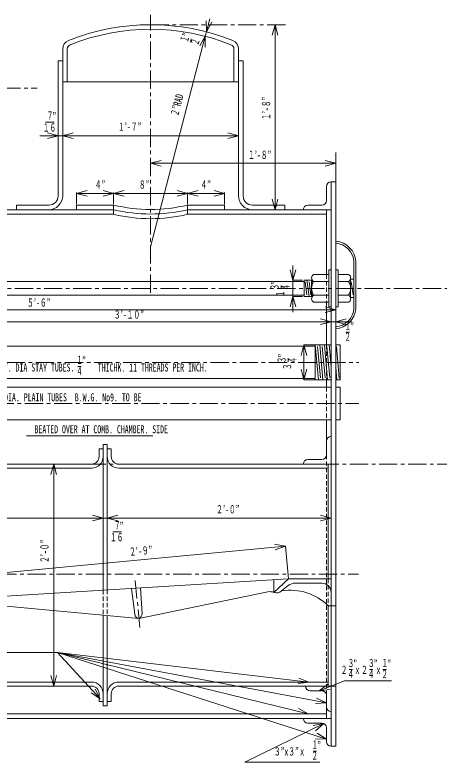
# Model space of a CAD drawing. Units: millimetres, scale not verified. Extents: x -4102 to 4102, y -2901 to 2901.
# Drawn here: x 173 to 1337, y -1150 to 901 of the extents above; entities that cross this region are included whole.
import ezdxf
from ezdxf.enums import TextEntityAlignment as Align

# ---------------------------------------------------------------- set-up
doc = ezdxf.new("R2010")
doc.units = ezdxf.units.MM
doc.header["$LTSCALE"] = 10
doc.linetypes.add('CHAIN1', pattern=[8, 5, -1, 1, -1])
doc.linetypes.add('DASHED1', pattern=[1.8, 1.2, -0.6])
for name, color, linetype, lineweight in [('0-0_0', 3, 'Continuous', 18), ('0-1_芯', 4, 'CHAIN1', 18), ('0-2_寸法', 2, 'Continuous', 18)]:
    doc.layers.add(name, color=color, linetype=linetype, lineweight=lineweight)
doc.styles.add('ＭＳ ゴシック', font='')
doc.styles.get('ＭＳ ゴシック').set_extended_font_data('MS Gothic')

msp = doc.modelspace()

# ---------------------------------------------------------------- linework, layer by layer
at = {"layer": '0-0_0', "color": 2}
for p, q in [((654.84, 826.38), (657.3, 835.54)), ((903.86, 149.18), (903.86, 158.66)), ((1081.81, 30.12), (1091.29, 30.12)), ((923.06, -50.96), (923.06, -41.48)), ((345.96, -63.74), (355.45, -63.74)), ((1090.43, -896.11), (1099.91, -896.11)), ((1146.42, -896.11), (1155.9, -896.11)), ((1183.39, -896.11), (1192.88, -896.11)), ((991.4, -1120.08), (1000.88, -1120.08))]:
    msp.add_line(p, q, dxfattribs=at)
at = {"layer": '0-0_0'}
for p, q in [((304.29, 404.69), (304.29, 807.83)), ((316.99, 717.77), (316.99, 807.83)), ((774.19, 717.77), (774.19, 807.83)), ((786.89, 404.69), (786.89, 807.83)), ((291.59, 404.69), (291.59, 775.09)), ((304.29, 775.09), (291.59, 775.09)), ((786.89, 775.09), (799.59, 775.09)), ((799.59, 404.69), (799.59, 775.09)), ((316.99, 717.77), (304.29, 717.77)), ((316.99, 717.77), (774.19, 717.77)), ((774.19, 717.77), (786.89, 717.77)), ((1053.59, 442.79), (1053.59, -1106.61)), ((1028.19, 391.99), (1028.19, 430.09)), ((342.39, 366.59), (342.39, 379.29)), ((342.39, 379.29), (443.99, 379.29)), ((443.99, 353.89), (443.99, 379.29)), ((647.19, 353.89), (647.19, 379.29)), ((647.19, 379.29), (748.79, 379.29)), ((748.79, 366.59), (748.79, 379.29)), ((824.99, 379.29), (913.89, 379.29)), ((913.89, 366.59), (913.89, 379.29)), ((977.39, 379.29), (1015.49, 379.29)), ((-559.31, 366.59), (443.99, 366.59)), ((-559.31, 353.89), (443.99, 353.89)), ((647.19, 366.59), (1040.89, 366.59)), ((647.19, 353.89), (1028.19, 353.89)), ((1028.19, 366.59), (1028.19, 188.79)), ((1040.89, 366.59), (1040.89, -1106.61)), ((992.63, 188.79), (1034.54, 188.79)), ((1034.54, 201.49), (1040.89, 201.49)), ((1034.54, 201.49), (1034.54, 99.89)), ((1053.59, 201.49), (1059.94, 201.49)), ((1059.94, 201.49), (1059.94, 99.89)), ((1089.15, 188.79), (1059.94, 188.79)), ((-563.12, 169.74), (967.22, 169.74)), ((967.22, 172.91), (989.38, 172.91)), ((967.22, 172.91), (967.22, 128.46)), ((969.48, 168.47), (974.48, 132.91)), ((974.26, 172.91), (980.51, 128.46)), ((980.34, 168.39), (985.34, 132.83)), ((987.54, 180.85), (987.54, 177.68)), ((987.54, 172.91), (987.54, 128.46)), ((987.54, 169.74), (992.63, 169.74)), ((992.63, 169.74), (1034.54, 169.74)), ((1089.15, 169.74), (1059.94, 169.74)), ((1061.24, 169.74), (1089.15, 169.74)), ((1094.23, 180.85), (1094.23, 120.52)), ((1094.23, 175.45), (1103.51, 175.45)), ((1096.37, 168.47), (1101.37, 132.91)), ((-563.12, 131.64), (967.22, 131.64)), ((967.22, 128.46), (989.38, 128.46)), ((987.54, 131.64), (992.63, 131.64)), ((992.63, 131.64), (1034.54, 131.64)), ((1089.15, 131.64), (1059.94, 131.64)), ((1094.23, 125.92), (1103.51, 125.92)), ((992.63, 112.59), (1034.54, 112.59)), ((1028.19, -4.89), (1028.19, 112.59)), ((1089.15, 112.59), (1059.94, 112.59)), ((1034.54, 99.89), (1040.89, 99.89)), ((1053.59, 99.89), (1059.94, 99.89)), ((-127.51, -7.89), (997.15, -7.89)), ((997.15, -4.89), (1005.99, -100.14)), ((997.15, -4.89), (1015.49, -4.89)), ((997.15, -4.89), (997.15, -100.3)), ((1003.8, -8.89), (1011.79, -95.04)), ((1009.85, -4.89), (1018.69, -100.14)), ((1015.49, -4.89), (1028.19, -4.89)), ((1016.5, -8.89), (1024.49, -95.04)), ((1022.55, -4.89), (1031.39, -100.14)), ((1028.19, -4.89), (1040.89, -4.89)), ((1029.2, -8.89), (1037.19, -95.04)), ((1035.25, -4.89), (1040.89, -65.58)), ((1040.89, -4.89), (1040.89, -100.14)), ((1053.59, -4.89), (1066.29, -4.89)), ((1055.47, -9.44), (1063.46, -95.58)), ((1066.29, -4.89), (1066.29, -100.14)), ((1053.59, -65.58), (1056.79, -100.14)), ((-127.51, -97.14), (997.15, -97.14)), ((997.15, -100.14), (1015.49, -100.14)), ((1002.79, -100.14), (1040.89, -100.14)), ((1015.49, -100.14), (1028.19, -100.14)), ((1028.19, -100.14), (1040.89, -100.14)), ((1028.19, -120.92), (1028.19, -100.14)), ((1053.59, -100.14), (1066.29, -100.14)), ((-127.51, -120.92), (1040.89, -120.92)), ((-127.51, -210.17), (1040.89, -210.17)), ((1028.19, -268.41), (1028.19, -210.17)), ((1053.59, -210.17), (1066.29, -210.17)), ((415.41, -278.05), (426.52, -278.05)), ((415.41, -278.05), (415.41, -677.85)), ((426.52, -278.05), (426.52, -677.17)), ((1028.19, -306.51), (1028.19, -268.41)), ((404.3, -289.99), (415.41, -289.99)), ((404.3, -289.99), (404.3, -311.28)), ((426.52, -289.99), (437.64, -289.99)), ((437.64, -289.99), (437.64, -311.28)), ((977.39, -319.21), (1015.49, -319.21)), ((-473.55, -343.03), (383.66, -343.03)), ((-95.76, -331.91), (383.66, -331.91)), ((458.27, -331.91), (1053.59, -331.91)), ((458.27, -343.03), (1033.27, -343.03)), ((1033.27, -331.91), (1033.27, -646.58)), ((502.1, -744.38), (492.8, -673.09)), ((522.34, -742.81), (518.17, -671.53)), ((942.06, -659.07), (1015.49, -659.07)), ((513.41, -755.98), (867.42, -682.39)), ((148.95, -722.29), (513.41, -755.98)), ((1033.27, -721.03), (1053.59, -721.03)), ((1033.27, -721.03), (1033.27, -941.51)), ((415.41, -746.92), (415.41, -995.37)), ((426.52, -747.95), (426.52, -995.37)), ((-508.51, -941.51), (383.66, -941.51)), ((-229.11, -930.4), (383.66, -930.4)), ((458.27, -930.4), (1033.27, -930.4)), ((458.27, -941.51), (1053.59, -941.51)), ((404.3, -983.43), (404.3, -962.15)), ((437.64, -983.43), (437.64, -962.15)), ((983.74, -954.21), (1015.49, -954.21)), ((404.3, -983.43), (415.41, -983.43)), ((426.52, -983.43), (437.64, -983.43)), ((1028.19, -966.91), (1028.19, -998.66)), ((415.41, -995.37), (426.52, -995.37)), ((1028.19, -998.66), (1028.19, -1030.41)), ((-559.31, -1017.71), (1028.19, -1017.71)), ((-559.31, -1030.41), (1040.89, -1030.41)), ((977.39, -1043.11), (1015.49, -1043.11)), ((1028.19, -1055.81), (1028.19, -1093.91)), ((1040.89, -1106.61), (1053.59, -1106.61))]:
    msp.add_line(p, q, dxfattribs=at)
at = {"layer": '0-0_0', "color": 1, "linetype": 'DASHED1'}
for p, q in [((1028.19, 188.79), (1028.19, 112.59)), ((1028.19, -4.89), (1028.19, -100.14)), ((1028.19, -120.92), (1028.19, -210.17)), ((1028.19, -306.51), (1028.19, -966.91)), ((1033.27, -646.58), (1033.27, -721.03)), ((415.41, -677.85), (415.41, -746.92)), ((426.52, -677.17), (426.52, -747.95))]:
    msp.add_line(p, q, dxfattribs=at)
at = {"layer": '0-0_0', "color": 2}
for points in [[(257.14, 607.08), (257.94, 607.08), (281.02, 607.08)], [(441.77, -517.71), (442.57, -517.71), (465.65, -517.71)]]:
    msp.add_lwpolyline(points, dxfattribs=at)
at = {"layer": '0-0_0'}
for points in [[(1040.89, 366.59), (1040.89, 442.79), (1053.59, 442.79)], [(177.29, 366.59), (177.29, 379.29), (266.19, 379.29)], [(1103.51, 95.69), (1103.51, 150.69), (1103.51, 223.99)], [(1108.59, 95.54), (1108.59, 150.69), (1108.59, 224.14)], [(1053.59, -120.92), (1066.29, -120.92), (1066.29, -210.17)], [(86.95, -698.05), (924.02, -646.58), (1040.89, -646.58)], [(924.02, -646.58), (884.14, -684.25), (884.14, -649.03)]]:
    msp.add_lwpolyline(points, dxfattribs=at)
for centre, radius, start, end in [((545.59, 264.99), 609.6, 68.31119, 111.68881), ((545.59, 264.99), 596.9, 68.31119, 111.68881), ((329.69, 807.83), 25.4, 111.68881, 180), ((761.49, 807.83), 25.4, 0, 68.31119), ((329.69, 807.83), 12.7, 111.68881, 180), ((761.49, 807.83), 12.7, 0, 68.31119), ((1040.89, 430.09), 12.7, 90, 180), ((266.19, 404.69), 38.1, 270, 0), ((266.19, 404.69), 25.4, 270, 0), ((824.99, 404.69), 38.1, 180, 270), ((824.99, 404.69), 25.4, 180, 270), ((1015.49, 391.99), 12.7, 270, 360), ((545.59, 805.47), 438.12, 256.5912, 283.4088), ((977.39, 366.59), 12.7, 90, 180), ((545.59, 792.77), 438.12, 256.5912, 283.4088), ((545.59, 780.07), 438.12, 256.5912, 283.4088), ((1049.49, 220.77), 54.11, 3.41705, 85.66312), ((1049.49, 220.77), 59.19, 3.2671, 85.66312), ((998.76, 179.26), 11.33, 122.79163, 237.20837), ((1083.01, 179.26), 11.33, 302.79163, 57.20837), ((1025.34, 150.69), 37.86, 149.79045, 210.20955), ((1056.43, 150.69), 37.86, 329.79045, 30.20955), ((998.76, 122.11), 11.33, 122.77388, 237.22612), ((1083.01, 122.11), 11.33, 302.77388, 57.22612), ((1049.49, 98.91), 54.11, 274.33688, 356.58295), ((1049.49, 98.91), 59.19, 273.96406, 356.7329), ((1040.89, -268.41), 12.7, 90, 180), ((1015.49, -306.51), 12.7, 270, 360), ((383.66, -311.28), 31.75, 270, 360), ((383.66, -311.28), 20.64, 270, 360), ((458.27, -311.28), 31.75, 180, 270), ((458.27, -311.28), 20.64, 180, 270), ((977.39, -331.91), 12.7, 90, 180), ((1138.72, -936.87), 347.09, 128.4361, 132.32698), ((940.14, -686.64), 27.64, 86.01839, 128.4361), ((1015.49, -684.47), 25.4, 0, 90), ((872.13, -716.08), 34.02, 69.32293, 97.948), ((891.32, -665.23), 20.33, 249.32293, 312.32698), ((928.95, -827.06), 148.73, 45.46667, 99.26503), ((516.1, -742.05), 14.19, 189.45591, 259.06817), ((508.15, -742.81), 14.19, 291.74909, 1.36135), ((383.66, -962.15), 31.75, 0, 90), ((383.66, -962.15), 20.64, 0, 90), ((458.27, -962.15), 31.75, 90, 180), ((458.27, -962.15), 20.64, 90, 180), ((983.74, -941.51), 12.7, 180, 270), ((1015.49, -966.91), 12.7, 0, 90), ((1040.89, -998.66), 12.7, 180, 270), ((977.39, -1030.41), 12.7, 180, 270), ((1015.49, -1055.81), 12.7, 0, 90), ((1040.89, -1093.91), 12.7, 180, 270)]:
    msp.add_arc(centre, radius, start, end, dxfattribs=at)
at = {"layer": '0-1_芯'}
for p, q in [((545.59, 138.76), (545.59, 901.38)), ((545.59, 874.59), (917.5, 874.59)), ((-421.83, 700.21), (233.9, 700.21)), ((-706.91, 150.69), (1880.34, 150.69)), ((-249.7, -52.51), (1116.97, -52.51)), ((-199.56, -165.54), (1116.97, -165.54)), ((-2667.55, -331.91), (2394.65, -331.91)), ((-432.31, -633.71), (1115.78, -633.71)), ((515.76, -780.81), (502.68, -642.68))]:
    msp.add_line(p, q, dxfattribs=at)
at = {"layer": '0-2_寸法'}
for p, q in [((698.65, 855.06), (698.41, 885.06)), ((698.65, 855.06), (707.79, 890.3)), ((698.65, 855.06), (713.44, 881.16)), ((887.3, 874.59), (879.54, 845.61)), ((887.3, 366.59), (887.3, 874.59)), ((887.3, 874.59), (895.07, 845.61)), ((545.59, 264.99), (695.46, 842.76)), ((695.46, 842.76), (680.67, 816.66)), ((695.46, 842.76), (698.65, 855.06)), ((695.46, 842.76), (695.7, 812.77)), ((291.59, 569.69), (262.61, 577.45)), ((304.29, 569.69), (333.26, 577.45)), ((786.89, 569.69), (757.91, 577.45)), ((291.59, 569.69), (241.69, 569.69)), ((291.59, 569.69), (262.61, 561.92)), ((304.29, 569.69), (291.59, 569.69)), ((304.29, 569.69), (786.89, 569.69)), ((304.29, 569.69), (333.26, 561.92)), ((786.89, 569.69), (757.91, 561.92)), ((1053.59, 442.79), (1053.59, 523.33)), ((545.59, 494.09), (574.56, 501.85)), ((545.59, 494.09), (1053.59, 494.09)), ((545.59, 494.09), (574.56, 486.32)), ((1053.59, 494.09), (1024.61, 501.85)), ((1053.59, 494.09), (1024.61, 486.32)), ((342.39, 411.14), (371.36, 418.9)), ((342.39, 381.83), (342.39, 413.68)), ((342.39, 411.14), (371.36, 403.37)), ((443.99, 411.14), (415.01, 418.9)), ((443.99, 411.14), (415.01, 403.37)), ((443.99, 411.14), (472.96, 418.9)), ((443.99, 381.83), (443.99, 413.68)), ((443.99, 381.83), (443.99, 413.68)), ((443.99, 411.14), (472.96, 403.37)), ((647.19, 411.14), (618.21, 418.9)), ((647.19, 411.14), (618.21, 403.37)), ((647.19, 411.14), (676.16, 418.9)), ((647.19, 381.83), (647.19, 413.68)), ((647.19, 381.83), (647.19, 413.68)), ((647.19, 411.14), (676.16, 403.37)), ((748.79, 411.14), (719.81, 418.9)), ((748.79, 411.14), (719.81, 403.37)), ((748.79, 381.83), (748.79, 413.68)), ((887.3, 366.59), (879.54, 395.57)), ((887.3, 366.59), (895.07, 395.57)), ((936.13, 213.44), (936.13, 172.91)), ((936.13, 172.91), (928.36, 201.89)), ((936.13, 172.91), (943.89, 201.89)), ((936.13, 172.91), (962.36, 172.91)), ((936.13, 128.46), (928.36, 99.48)), ((936.13, 128.46), (962.36, 128.46)), ((936.13, 128.46), (936.13, 84.8)), ((1053.59, 92.07), (1024.61, 99.84)), ((1040.89, 58.95), (1011.91, 66.71)), ((1053.59, 58.95), (1082.56, 66.71)), ((1040.89, 58.95), (1011.91, 51.18)), ((1040.89, 58.95), (1053.59, 58.95)), ((1053.59, 58.95), (1082.56, 51.18)), ((1053.59, 58.95), (1097.38, 58.95)), ((966.55, -4.89), (958.78, -33.87)), ((966.55, -4.89), (974.31, -33.87)), ((966.55, -4.89), (998.48, -4.89)), ((966.55, -100.14), (974.31, -71.16)), ((966.55, -100.14), (998.48, -100.14)), ((205.09, -254.39), (551.96, -254.39)), ((279.84, -331.91), (272.08, -360.89)), ((279.84, -331.91), (287.61, -360.89)), ((415.41, -480.11), (386.43, -472.35)), ((415.41, -480.11), (386.43, -487.88)), ((426.52, -480.11), (455.5, -472.35)), ((426.52, -480.11), (455.5, -487.88)), ((1040.89, -480.11), (1011.91, -472.35)), ((915.54, -556.92), (885.95, -551.93)), ((924.02, -646.58), (915.54, -556.92)), ((-330.71, -849.28), (290.41, -849.28)), ((407.59, -976.44), (290.41, -849.28)), ((1028.19, -1087.45), (290.41, -849.28)), ((977.7, -1017.71), (290.41, -849.28)), ((1028.19, -987.22), (290.41, -849.28)), ((980.25, -930.4), (290.41, -849.28)), ((279.84, -941.51), (287.61, -912.53)), ((980.25, -930.4), (952.37, -919.3)), ((980.25, -930.4), (950.56, -934.73)), ((1007.87, -954.21), (1077.43, -926.58)), ((1007.87, -954.21), (1031.94, -936.3)), ((1077.43, -926.58), (1206.8, -926.58)), ((407.59, -976.44), (382.24, -960.39)), ((407.59, -976.44), (393.66, -949.87)), ((1007.87, -954.21), (1037.67, -950.73)), ((1028.19, -987.22), (1001.13, -974.26)), ((977.7, -1017.71), (951.4, -1003.27)), ((1028.19, -987.22), (998.27, -989.52)), ((977.7, -1017.71), (947.71, -1018.36)), ((1020.81, -1044.28), (804.13, -1150.06)), ((1020.81, -1044.28), (991.37, -1050.02)), ((1020.81, -1044.28), (998.18, -1063.97)), ((1028.19, -1087.45), (998.22, -1085.94)), ((1028.19, -1087.45), (1002.99, -1071.16)), ((804.13, -1150.06), (1009.67, -1150.06))]:
    msp.add_line(p, q, dxfattribs=at)
for points in [[(702.54, 861.92), (698.65, 855.06), (698.59, 862.95)], [(885.26, 866.97), (887.3, 874.59), (889.34, 866.97)], [(691.57, 835.9), (695.46, 842.76), (695.53, 834.88)], [(283.97, 567.65), (291.59, 569.69), (283.97, 571.73)], [(311.91, 567.65), (304.29, 569.69), (311.91, 571.73)], [(779.27, 571.73), (786.89, 569.69), (779.27, 567.65)], [(342.39, 411.14), (443.99, 411.14), (647.19, 411.14), (748.79, 411.14)], [(936.13, 172.91), (936.13, 128.46), (943.89, 99.48)], [(-622.81, 92.07), (1053.59, 92.07), (1024.61, 84.31)], [(-533.91, 58.95), (-127.51, 58.95), (1040.89, 58.95)], [(966.55, -4.89), (966.55, -100.14), (958.78, -71.16)], [(279.84, -331.91), (279.84, -941.51), (272.08, -912.53)], [(-127.51, -480.11), (415.41, -480.11), (426.52, -480.11)], [(426.52, -480.11), (1040.89, -480.11), (1011.91, -487.88)], [(81.07, -635.93), (915.54, -556.92), (887.42, -567.39)]]:
    msp.add_lwpolyline(points, dxfattribs=at)

# ---------------------------------------------------------------- texts
at = {"layer": '0-0_0', "color": 2, "style": 'ＭＳ ゴシック', "width": 0.6}
for s, rotation, p in [('”', 75, (659.77, 836.93)), ('１', 75, (653.67, 822.27)), ('２', 75, (682.73, 814.07)), ('”', 90, (905.89, 160.64)), ('３', 90, (903.79, 144.9)), ('４', 90, (933.98, 144.5)), ('１', 90, (919.11, 126.53)), ('”', 90, (925.08, -39.5)), ('３', 90, (922.99, -55.24)), ('３', 90, (938.3, -73.61)), ('４', 90, (953.18, -55.64))]:
    msp.add_text(s, height=21.99, rotation=rotation, dxfattribs=at).set_placement(p, align=Align.BOTTOM_LEFT)
for s, p in [('７', (260.34, 607.15)), ('”', (276.08, 605.05)), ('１６', (249.49, 574.46)), ('１', (1077.53, 30.18)), ('”', (1093.27, 28.09)), ('２', (1077.13, 0)), ('１', (341.69, -63.67)), ('”', (357.42, -65.77)), ('EXT. DIA STAY TUBES.', (121.15, -84.27)), ('THICHK. 11 THREADS PER INCH.', (400.64, -84.27)), ('４', (341.29, -93.86)), ('EXT. DIA. PLAIN TUBES  B.W.G. No9. TO BE', (89.7, -166.08)), ('BEATED OVER AT COMB. CHAMBER. SIDE', (226.92, -253.85)), ('７', (444.98, -517.64)), ('”', (460.71, -519.73)), ('１６', (434.12, -550.32)), ('３', (1086.15, -896.05)), ('”', (1101.88, -898.14)), ('３', (1142.14, -896.05)), ('”', (1157.87, -898.14)), ('１', (1179.12, -896.05)), ('”', (1194.85, -898.14)), ('２', (1067.2, -914.69)), ('４', (1085.75, -926.23)), ('ｘ', (1103.98, -914.69)), ('２', (1123.19, -914.69)), ('４', (1141.74, -926.23)), ('ｘ', (1161.63, -914.69)), ('２', (1178.72, -926.23)), ('１', (987.13, -1120.01)), ('”', (1002.86, -1122.11)), ('３”x３”ｘ', (884.15, -1138.66)), ('２', (986.72, -1150.2))]:
    msp.add_text(s, height=21.99, dxfattribs=at).set_placement(p, align=Align.BOTTOM_LEFT)
at = {"layer": '0-2_寸法', "style": 'ＭＳ ゴシック', "width": 0.6}
for s, rotation, p in [('２”RAD', 75.458, (627.52, 620.03)), ('１’-８”', 90, (880.39, 613.03)), ('２’-０”', 90, (272.23, -603.66)), ('２’-９”', 5.409, (488.44, -590.85))]:
    msp.add_text(s, height=21.99, rotation=rotation, dxfattribs=at).set_placement(p, align=Align.BOTTOM_LEFT)
for s, p in [('１’-７”', (456, 576.69)), ('１’-８”', (812.94, 499.52)), ('４”', (392.16, 417.63)), ('８”', (513.45, 417.63)), ('４”', (682.24, 417.63)), ('５’-６”', (206.56, 93.66)), ('３’-１０”', (444.71, 60.82)), ('２’-０”', (725.51, -473.74))]:
    msp.add_text(s, height=21.99, dxfattribs=at).set_placement(p, align=Align.BOTTOM_LEFT)

doc.saveas('drawing.dxf')
